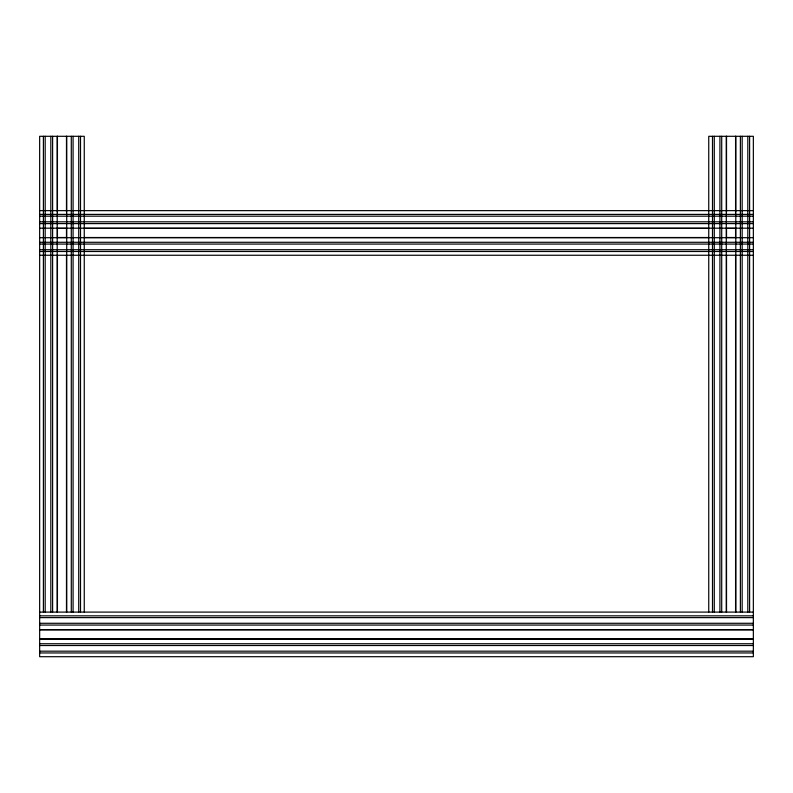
<?xml version="1.0" encoding="UTF-8"?>
<svg xmlns="http://www.w3.org/2000/svg" width="793" height="793" viewBox="0 0 793 793"><rect width="100%" height="100%" fill="white"/><g stroke="black" fill="none" stroke-linecap="round" stroke-linejoin="round"><path stroke-width="1.19" d="M39.65 210.641L753.35 210.641M39.65 214.388L753.35 214.388M39.65 216.172L753.35 216.172M39.65 221.822L753.35 221.822M39.65 223.606L753.35 223.606M39.65 228.186L753.35 228.186M56.997 228.374L66.909 228.374M84.256 228.374L708.744 228.374M726.091 228.374L736.003 228.374M56.997 237.513L66.909 237.513M84.256 237.513L708.744 237.513M726.091 237.513L736.003 237.513M39.65 237.702L753.35 237.702M39.65 242.281L753.35 242.281M39.65 244.066L753.35 244.066M39.65 249.716L753.35 249.716M39.65 251.5L753.35 251.5M39.65 255.247L753.35 255.247M39.65 612.097L753.35 612.097M39.65 615.844L753.35 615.844M39.65 617.628L753.35 617.628M39.65 623.278L753.35 623.278M39.65 625.062L753.35 625.062M39.65 629.642L753.35 629.642M39.65 629.83L753.35 629.83M39.65 638.97L753.35 638.97M39.65 639.158L753.35 639.158M39.65 643.738L753.35 643.738M39.65 645.522L753.35 645.522M39.65 651.172L753.35 651.172M39.65 652.956L753.35 652.956M749.603 136.297L749.603 612.097M747.819 136.297L747.819 612.097M742.169 136.297L742.169 612.097M740.384 136.297L740.384 612.097M735.805 136.297L735.805 612.097M735.567 136.297L735.567 211.88M735.567 227.987L735.567 237.9M735.567 255.247L735.567 612.097M726.527 136.297L726.527 211.88M726.527 227.987L726.527 237.9M726.527 255.247L726.527 612.097M726.289 136.297L726.289 612.097M721.709 136.297L721.709 612.097M719.925 136.297L719.925 612.097M714.275 136.297L714.275 612.097M712.491 136.297L712.491 612.097M708.744 612.097L708.744 136.297L753.35 136.297L753.35 656.703L39.65 656.703L39.65 136.297L84.256 136.297L84.256 612.097M80.509 136.297L80.509 612.097M78.725 136.297L78.725 612.097M73.075 136.297L73.075 612.097M71.291 136.297L71.291 612.097M66.711 136.297L66.711 612.097M66.473 136.297L66.473 211.88M66.473 227.987L66.473 237.9M66.473 255.247L66.473 612.097M57.433 136.297L57.433 211.88M57.433 227.987L57.433 237.9M57.433 255.247L57.433 612.097M57.195 136.297L57.195 612.097M52.616 136.297L52.616 612.097M50.831 136.297L50.831 612.097M45.181 136.297L45.181 612.097M43.397 136.297L43.397 612.097"/></g></svg>
